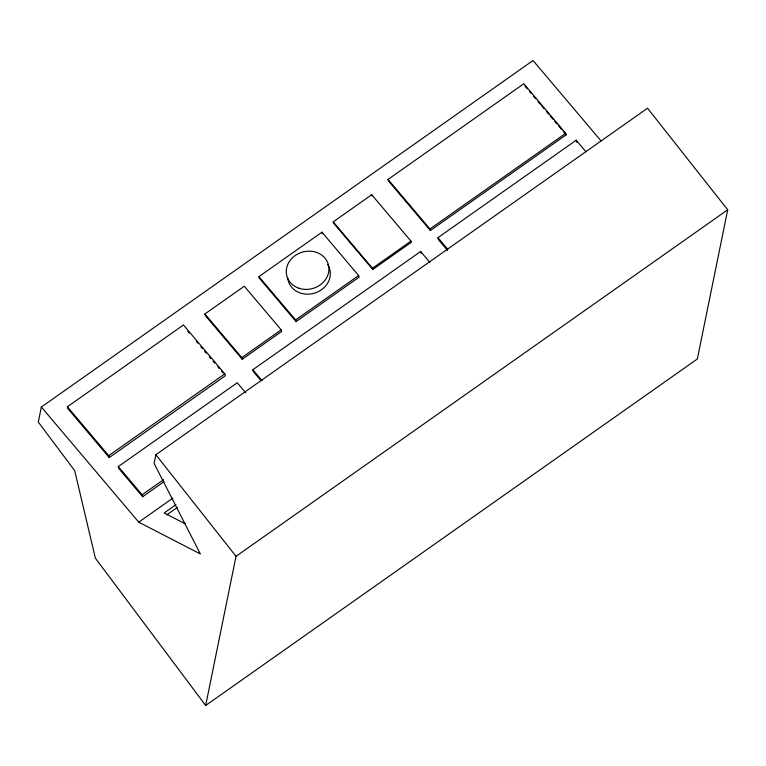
<?xml version="1.0" encoding="UTF-8"?>
<svg xmlns="http://www.w3.org/2000/svg" width="766" height="766" viewBox="0 0 766 766"><rect width="100%" height="100%" fill="white"/><g stroke="black" fill="none" stroke-linecap="round" stroke-linejoin="round"><path stroke-width="1.15" d="M41.354 407.024L38.3 422.047L74.695 470.65L95.386 558.184L205.671 705.496L697.347 358.976L727.7 209.798L647.538 108.207L155.862 454.726L154.1 463.392L200.347 553.942L138.742 522.163L41.354 407.024L533.031 60.504L601.051 140.915M205.671 705.496L236.024 556.317L727.7 209.798M388.036 179.436L523.791 83.753L565.71 133.313L566.151 134.845L430.396 230.528L388.477 180.968L388.036 179.436L429.946 228.986L430.396 230.528M67.37 406.784L183.457 324.966L224.802 373.846L225.348 375.752L109.26 457.57L67.915 408.69L67.37 406.784L108.705 455.665L109.26 457.57M333.2 221.881L371.721 194.727L410.949 241.108L411.304 242.334L372.783 269.479L333.555 223.097L333.2 221.881L372.429 268.263L372.783 269.479M204.886 313.983L244.287 286.216L281.199 329.849L281.668 331.467L242.267 359.235L205.355 315.602L204.886 313.983L241.797 357.617L242.267 359.235M258.927 276.622L321.969 232.194L358.632 275.54L359.101 277.158L296.059 321.596L259.396 278.24L258.927 276.622L295.59 319.977L296.059 321.596M241.797 357.617L281.199 329.849M295.59 319.977L358.632 275.54M372.429 268.263L410.949 241.108M429.946 228.986L565.71 133.313M108.705 455.665L224.802 373.846M447.593 250.482L438.564 239.806L437.941 237.661L576.176 140.235L585.952 151.802M261.043 380.683L253.335 371.567L252.818 369.767L420.649 251.478L429.889 262.412M164.125 481.594L142.677 496.713L118.835 468.524L118.28 466.599L237.221 382.78L245.685 392.776M142.677 496.713L142.122 494.788L163.57 479.669M138.742 522.163L172.953 498.053M175.874 504.727L164.173 512.971L185.382 523.915M166.749 514.876L177.473 507.312M524.997 86.185L527.286 88.894M529.574 91.594L531.097 93.395M533.385 96.104L535.673 98.804M537.952 101.505L540.241 104.205M541.763 106.014L544.052 108.715M546.34 111.415L548.628 114.124M550.151 115.925L553.196 119.525M554.718 121.325L557.006 124.035M558.529 125.835L561.583 129.435M563.106 131.245L566.151 134.845M437.941 237.661L447.717 249.218M252.818 369.767L262.058 380.692M187.833 331.4L189.365 333.21M196.259 341.358L197.791 343.168M200.855 346.787L202.387 348.597M204.675 351.316L206.207 353.126M209.271 356.745L210.803 358.555M213.101 361.274L214.633 363.084M217.697 366.703L219.229 368.513M221.518 371.223L223.05 373.032M118.28 466.599L142.122 494.788M155.862 454.726L236.024 556.317M576.176 140.235L576.798 142.38M420.649 251.478L421.166 253.287M371.721 194.727L372.075 195.952M321.969 232.194L322.438 233.812M327.532 264.442A21.525 18.911 -16.1 0 1 315.487 292.832A21.525 18.911 -16.1 0 1 287.767 278.269M298.836 288.217A21.525 18.911 -16.1 0 0 328.844 267.075A21.525 18.911 -16.1 0 0 295.159 255.566A21.525 18.911 -16.1 0 0 298.836 288.217"/></g></svg>
